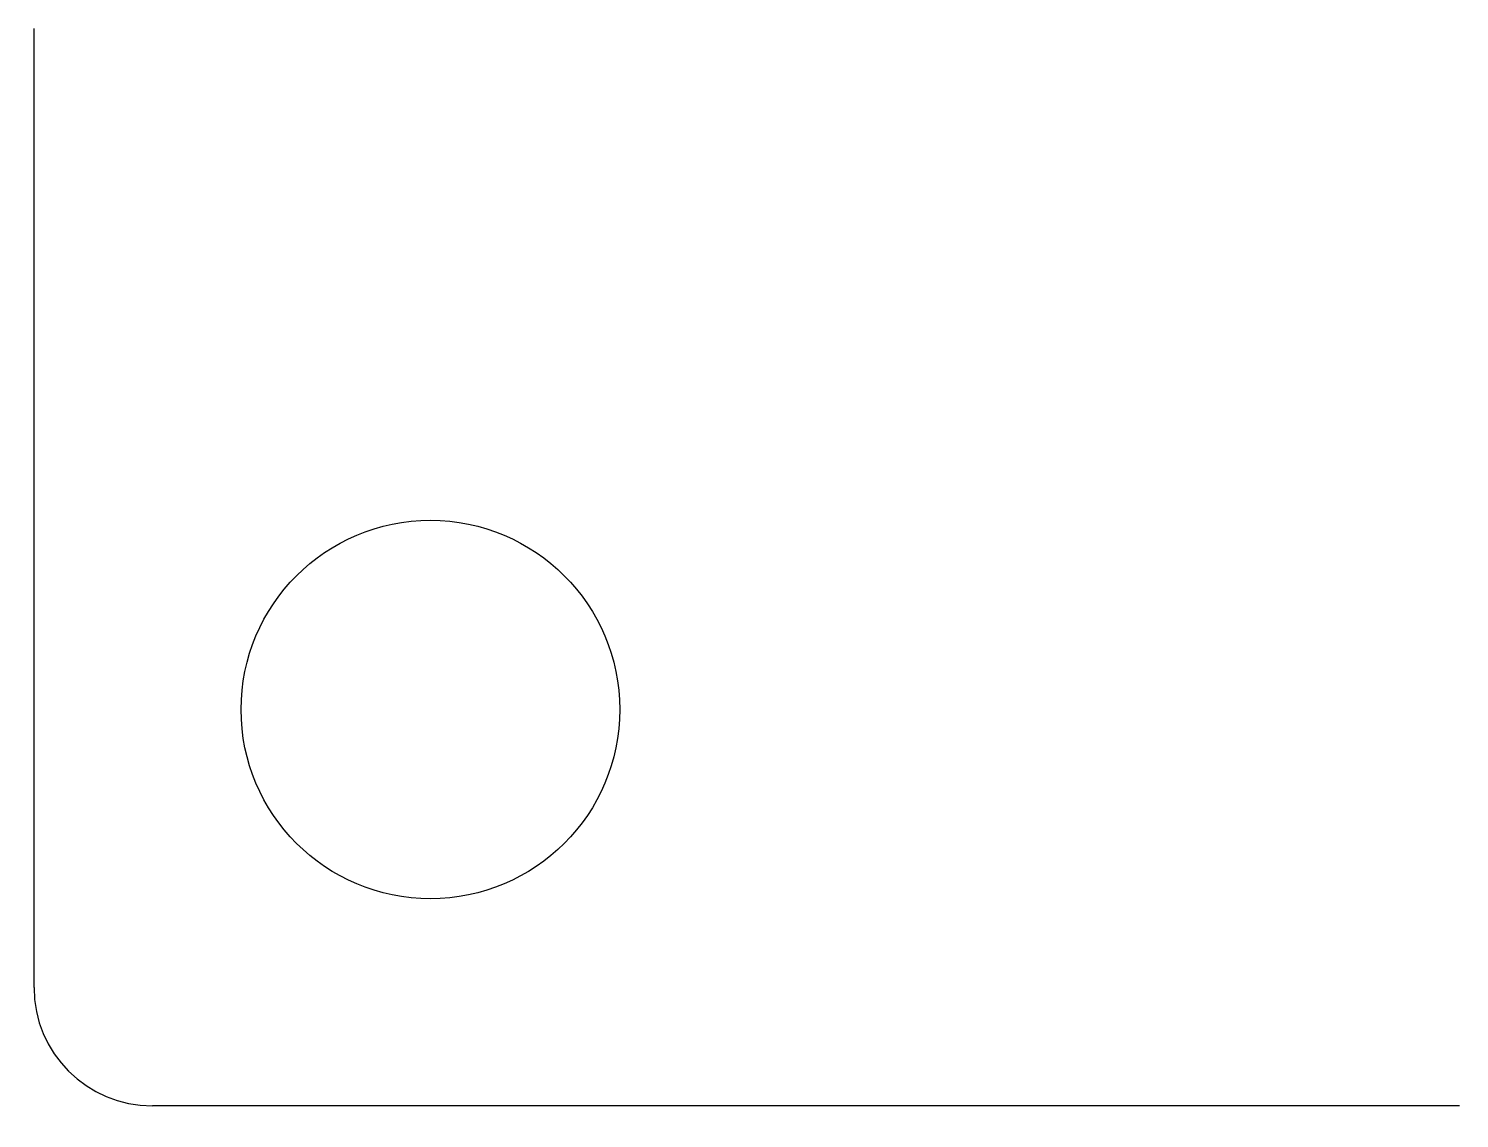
# Paper-space layout 'Layout1' of a CAD drawing. Header units: millimetres. Extents: x 1.05 to 9.45, y 0.8 to 7.2.
# The model-space entities are those that its viewports show. They can reach past a viewport. Long polylines and large blocks are cut down to what shows.
import ezdxf

# ---------------------------------------------------------------- set-up
doc = ezdxf.new("R2010")
doc.units = ezdxf.units.MM
doc.header["$MEASUREMENT"] = 0
doc.layers.add('Construction', color=130, linetype='Continuous')
doc.layers.get('Construction').off()

msp = doc.modelspace()

# ---------------------------------------------------------------- linework, layer by layer
for p, q in [((0, 1), (0, 50)), ((124, 0), (1, 0))]:
    msp.add_line(p, q)
msp.add_circle((3.35, 3.35), 1.6)
msp.add_arc((1, 1), 1, 180, 270)

psp = doc.layouts.get("Layout1")

# ---------------------------------------------------------------- viewports
at = {"layer": 'Construction'}
psp.add_viewport(center=(5.25, 4), size=(8.4, 6.4), view_center_point=(6, 4.5), view_height=9.212296, dxfattribs=at)

doc.saveas('drawing.dxf')
